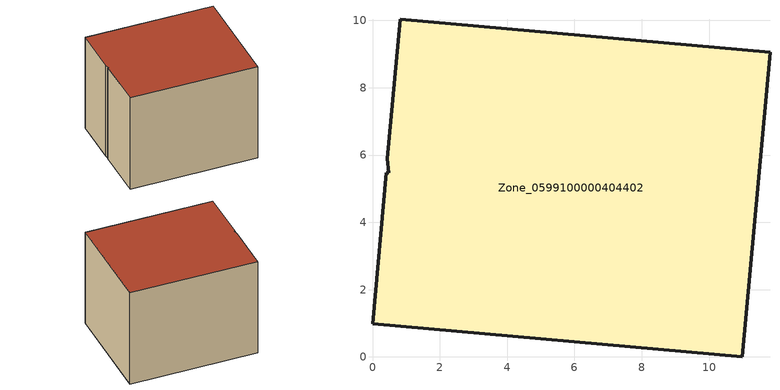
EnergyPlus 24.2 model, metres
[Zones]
Zone_0599100000404402
 floor ground (C_G): 0,0.98 0.41,5.47 0.49,5.47 0.44,5.89 0.82,10.04 11.81,9.06 10.98,0 z0
 wall outside (C_F): 0.82,10.04 0.44,5.89 0.49,5.47 0.41,5.47 0,0.98 10.98,0 11.81,9.06 0.82,10.04 z0:8.87
 roof outside (C_R): 0.41,5.47 0,0.98 10.98,0 11.81,9.06 0.82,10.04 0.44,5.89 0.49,5.47 z8.87
[BUILDING]
Pand.0599100000404402: North Axis=0; Terrain=City; Loads Convergence Tolerance Value=0.04; Temperature Convergence Tolerance Value=0.4; Solar Distribution=FullExterior; Maximum Number of Warmup Days=25; Minimum Number of Warmup Days=1
[Site:Location]
Rotterdam.The.Hague.AP_ZH_NLD Design_Conditions: Latitude=51.96; Longitude=4.45; Time Zone=1; Elevation=-4.5
[SITE:GROUNDTEMPERATURE:BUILDINGSURFACE]
18, 18, 18, 18, 18, 18, 18, 18, 18, 18, 18, 18
[MATERIAL] Thermal Absorptance=0.9; Solar Absorptance=0.7; Visible Absorptance=0.7
Name | Roughness | Thickness | Conductivity | Density | Specific Heat
G.TI.1992-2005 | MediumSmooth | 0.15 | 0.06 | 540 | 1210
F.TI.1992-2005 | Rough | 0.3 | 0.12 | 1920 | 840
R.TI.1992-2005 | MediumRough | 0.2 | 0.08 | 1500 | 1000
[CONSTRUCTION]
C_G: G.TI.1992-2005
C_F: F.TI.1992-2005
C_R: R.TI.1992-2005
[ZONE]
Zone_0599100000404402: Type=1; Multiplier=1; Ceiling Height=Autocalculate; Volume=Autocalculate; Floor Area=autocalculate; Part of Total Floor Area=Yes
[ZONEINFILTRATION:DESIGNFLOWRATE]
Infil_Zone_0599100000404402: Zone or ZoneList or Space or SpaceList=Zone_0599100000404402; Schedule=AlwaysOn; Design Flow Rate Calculation Method=Flow/Area; Flow Rate per Floor Area=0.0015; Constant Term Coefficient=1; Temperature Term Coefficient=0; Velocity Term Coefficient=0; Velocity Squared Term Coefficient=0
[HVACTEMPLATE:ZONE:IDEALLOADSAIRSYSTEM]
Zone_0599100000404402: Maximum Heating Supply Air Temperature=50; Minimum Cooling Supply Air Temperature=13; Maximum Heating Supply Air Humidity Ratio=0.0156; Minimum Cooling Supply Air Humidity Ratio=0.0077; Heating Limit=NoLimit; Cooling Limit=NoLimit; Dehumidification Control Type=ConstantSensibleHeatRatio; Cooling Sensible Heat Ratio=0.7; Dehumidification Setpoint=60; Humidification Control Type=None; Humidification Setpoint=30; Outdoor Air Method=None; Outdoor Air Flow Rate per Person=0.00944; Outdoor Air Flow Rate per Zone Floor Area=0; Outdoor Air Flow Rate per Zone=0; Demand Controlled Ventilation Type=None; Outdoor Air Economizer Type=NoEconomizer; Heat Recovery Type=None; Sensible Heat Recovery Effectiveness=0.7; Latent Heat Recovery Effectiveness=0.65
[ZONECONTROL:THERMOSTAT]
ThermostatControl_Zone_0599100000404402: Zone or ZoneList=Zone_0599100000404402; Control Type Schedule=DualSetpointControlType; Control 1=Thermostat_Zone_0599100000404402; Temperature Difference Between Cutout And Setpoint=0
[THERMOSTATSETPOINT:DUALSETPOINT]
Thermostat_Zone_0599100000404402: Heating Setpoint Temperature Schedule=HeatingSetpoint_Zone_0599100000404402; Cooling Setpoint Temperature Schedule=CoolingSetpoint_Zone_0599100000404402
[SCHEDULE:COMPACT]
HeatingSetpoint_Zone_0599100000404402: Through: 12/31, For: AllDays, Until: 24:00, 21
CoolingSetpoint_Zone_0599100000404402: Through: 12/31, For: AllDays, Until: 24:00, 24
DualSetpointControlType: Through: 12/31, For: AllDays, Until: 24:00, 4
AlwaysOn: Through: 12/31, For: AllDays, Until: 24:00, 1
